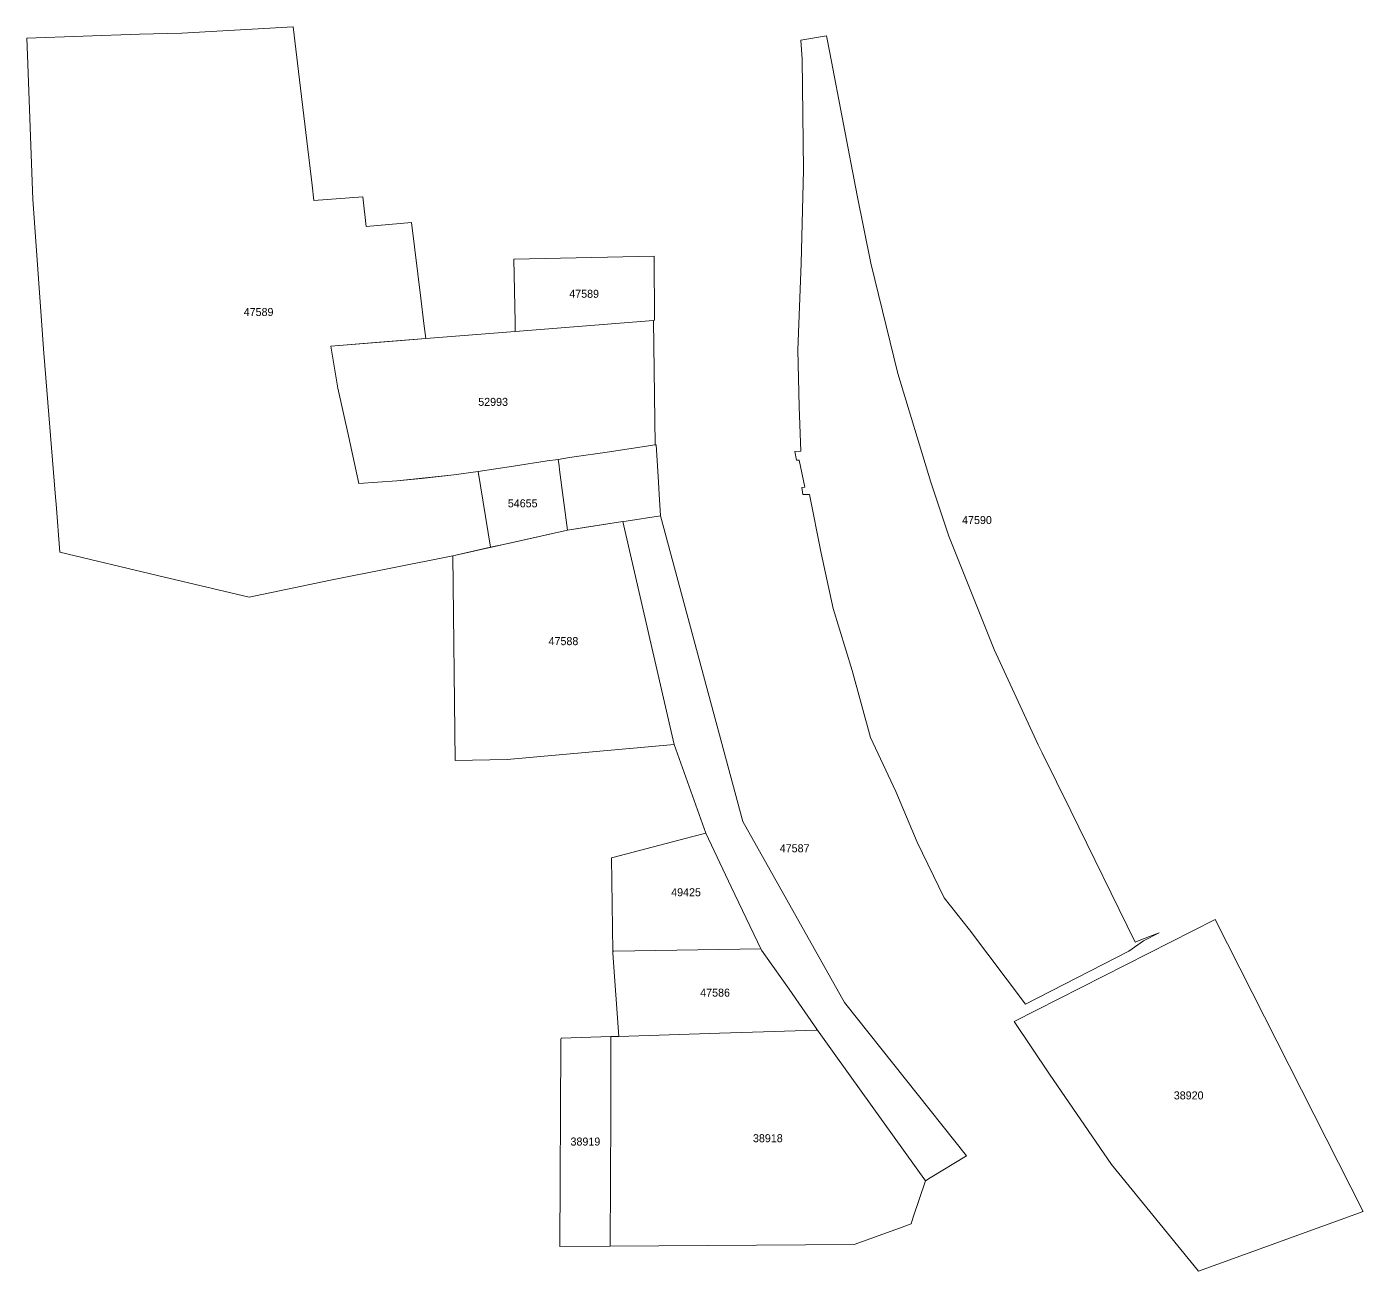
# Model space of a CAD drawing. Header units: metres. Extents: x 105313 to 106240, y 111784 to 118148.
# Drawn here: x 105594.7 to 105761.7, y 117992 to 118147.5 of the extents above; entities that cross this region are included whole.
import ezdxf
from ezdxf.enums import TextEntityAlignment as Align

# ---------------------------------------------------------------- set-up
doc = ezdxf.new("R2010")
doc.units = ezdxf.units.M
doc.layers.add('60-PREDIAL-COD', color=8, linetype='Continuous', lineweight=5)
doc.layers.add('60-PREDIAL-LOTE', color=42, linetype='CONTINUOUS', lineweight=13)

msp = doc.modelspace()

# ---------------------------------------------------------------- linework, layer by layer
at = {"layer": '60-PREDIAL-LOTE'}
for points in [[(105630.3586, 118127.7242), (105630.5784, 118125.7825), (105636.6822, 118126.24), (105637.1087, 118122.5645), (105642.7706, 118123.0516), (105643.9256, 118113.5905), (105644.3107, 118110.4359), (105644.5422, 118108.5397), (105641.0162, 118108.2571), (105632.7075, 118107.5917), (105633.1254, 118105.0724), (105633.5818, 118102.3204), (105634.8858, 118096.38), (105636.1896, 118090.4405), (105640.9337, 118090.7525), (105648.0797, 118091.4946), (105651.0822, 118091.9441), (105652.6318, 118082.4513), (105647.9307, 118081.4042), (105632.662, 118078.3574), (105622.4914, 118076.2138), (105611.0259, 118078.9428), (105598.8242, 118081.847), (105598.3437, 118087.8277), (105598.2726, 118088.7121), (105596.827, 118106.705), (105595.4444, 118125.9189), (105594.765, 118143.9632), (105594.6858, 118146.0676), (105608.7678, 118146.5855), (105614.0868, 118146.7143), (105627.981, 118147.5141), (105628.654, 118141.9124), (105630.3586, 118127.7242)], [(105691.4163, 118145.8496), (105694.6478, 118146.3638), (105695.0428, 118144.2613), (105698.4597, 118126.4265), (105700.1828, 118117.9478), (105703.5608, 118104.1621), (105707.6862, 118090.5811), (105709.9344, 118083.847), (105715.5941, 118069.7002), (105721.0972, 118057.7466), (105721.5827, 118056.7636), (105725.1654, 118049.51), (105733.2249, 118033.0936), (105734.1413, 118033.4873), (105736.1999, 118034.2881), (105734.249, 118033.284), (105732.411, 118031.989), (105719.5024, 118025.3583), (105712.503, 118034.632), (105709.328, 118038.654), (105705.97, 118045.614), (105703.309, 118051.927), (105700.149, 118058.674), (105697.827, 118067.071), (105695.456, 118074.805), (105693.958, 118081.702), (105692.496, 118089.064), (105691.673, 118089.051), (105691.5648, 118089.9099), (105691.934, 118089.962), (105691.2106, 118093.3527), (105690.889, 118093.3547), (105690.676, 118094.417), (105691.435, 118094.479), (105691.235, 118100.018), (105691.047, 118107.116), (105691.457, 118117.941), (105691.758, 118129.613), (105691.576, 118143.48), (105691.4163, 118145.8496)], [(105673.005, 118110.8177), (105655.7428, 118109.4435), (105655.7204, 118110.5907), (105655.5665, 118118.4655), (105673.1, 118118.8294), (105673.1211, 118110.8269), (105673.005, 118110.8177)], [(105640.9337, 118090.7525), (105636.1896, 118090.4405), (105634.8858, 118096.38), (105633.5818, 118102.3204), (105633.1254, 118105.0724), (105632.7075, 118107.5917), (105638.7889, 118108.0832), (105644.5422, 118108.5397), (105655.7428, 118109.4435), (105673.005, 118110.819), (105673.2326, 118095.2603), (105673.2296, 118095.2597), (105667.2168, 118094.3596), (105663.0813, 118093.7405), (105662.5263, 118093.6574), (105661.1131, 118093.4459), (105659.7396, 118093.2401), (105659.7299, 118093.2389), (105655.5347, 118092.6107), (105651.0822, 118091.9441), (105648.0797, 118091.4946), (105644.0308, 118091.062), (105640.9337, 118090.7525)], [(105664.3649, 118084.9199), (105662.2498, 118084.5936), (105661.2788, 118092.1551), (105661.2179, 118092.6297), (105661.1131, 118093.4459), (105662.5263, 118093.6574), (105663.0813, 118093.7405), (105667.2168, 118094.3596), (105673.2296, 118095.2597), (105673.2326, 118095.2603), (105673.3485, 118095.2771), (105673.591, 118091.2962), (105673.7243, 118089.1069), (105673.8898, 118086.3892), (105669.5841, 118085.7251), (105669.1757, 118085.6621), (105664.3649, 118084.9199)], [(105662.2498, 118084.5936), (105654.8547, 118082.9464), (105652.6318, 118082.4513), (105651.0822, 118091.9441), (105655.5347, 118092.6107), (105659.7299, 118093.2389), (105659.7396, 118093.2401), (105661.1131, 118093.4459), (105661.2179, 118092.6297), (105661.2788, 118092.1551), (105662.2498, 118084.5936)], [(105675.5838, 118057.8174), (105669.1757, 118085.6621), (105669.5841, 118085.7251), (105673.8898, 118086.3892), (105684.1801, 118048.1743), (105696.8819, 118025.5425), (105712.122, 118006.3867), (105707.5939, 118003.6402), (105707, 118003.28), (105698.97, 118014.47), (105695.5867, 118019.1892), (105693.5, 118022.1), (105689.9826, 118027.2135), (105687.0237, 118031.3924), (105686.5269, 118032.0941), (105686.4114, 118032.2572), (105685.9981, 118033.1287), (105682.7319, 118040.0163), (105679.5557, 118046.714), (105675.5838, 118057.8174)], [(105675.5838, 118057.8174), (105654.7142, 118055.9162), (105648.2242, 118055.7881), (105647.9307, 118081.4042), (105662.2498, 118084.5936), (105669.1757, 118085.6621), (105675.5838, 118057.8174)], [(105668.0446, 118031.9701), (105667.9136, 118031.968), (105667.7528, 118043.6267), (105667.9462, 118043.6773), (105677.9313, 118046.2891), (105679.5557, 118046.714), (105682.7319, 118040.0163), (105685.9981, 118033.1287), (105686.4114, 118032.2572), (105668.0446, 118031.9701)], [(105743.21, 118035.93), (105761.71, 117999.44), (105741.1, 117991.97), (105730.25, 118005.32), (105722.5, 118016.61), (105718.07, 118023.18), (105743.21, 118035.93)], [(105681.2467, 118021.72), (105668.6679, 118021.33), (105667.9318, 118031.7122), (105667.9136, 118031.968), (105668.0446, 118031.9701), (105686.4114, 118032.2572), (105686.5269, 118032.0941), (105687.0237, 118031.3924), (105689.9826, 118027.2135), (105693.5, 118022.1), (105693.3437, 118022.0951), (105686.7485, 118021.8906), (105681.2467, 118021.72)], [(105661.449, 118020.4134), (105661.4518, 118020.8969), (105661.453, 118021.1063), (105667.7, 118021.3), (105667.7, 118021.2892), (105667.697, 118018.4227), (105667.69, 118011.61), (105667.6, 117995.1109), (105661.3002, 117995.0634), (105661.449, 118020.4134)], [(105698.1, 117995.33), (105667.6, 117995.1), (105667.69, 118011.61), (105667.7, 118021.2892), (105667.7, 118021.3), (105668.2418, 118021.3168), (105668.6679, 118021.33), (105681.2467, 118021.72), (105686.7485, 118021.8906), (105693.3437, 118022.0951), (105693.5, 118022.1), (105695.5867, 118019.1892), (105698.97, 118014.47), (105707, 118003.28), (105705.4808, 117998.7392), (105705.2, 117997.9), (105703.7547, 117997.3768), (105698.1, 117995.33)]]:
    msp.add_lwpolyline(points, close=True, dxfattribs=at)

# ---------------------------------------------------------------- texts
at = {"layer": '60-PREDIAL-COD'}
for s, p in [('47589', (105664.3438, 118114.1364)), ('47589', (105623.6588, 118111.8639)), ('52993', (105652.9701, 118100.6297)), ('54655', (105656.666, 118087.9486)), ('47590', (105713.438, 118085.8611)), ('47588', (105661.7572, 118070.7251)), ('47587', (105690.6488, 118044.8346)), ('49425', (105677.0821, 118039.341)), ('47586', (105680.7068, 118026.7936)), ('38920', (105739.89, 118013.95)), ('38919', (105664.5001, 118008.1817)), ('38918', (105687.3, 118008.6))]:
    msp.add_text(s, height=1, dxfattribs=at).set_placement(p, align=Align.MIDDLE_CENTER)

doc.saveas('drawing.dxf')
